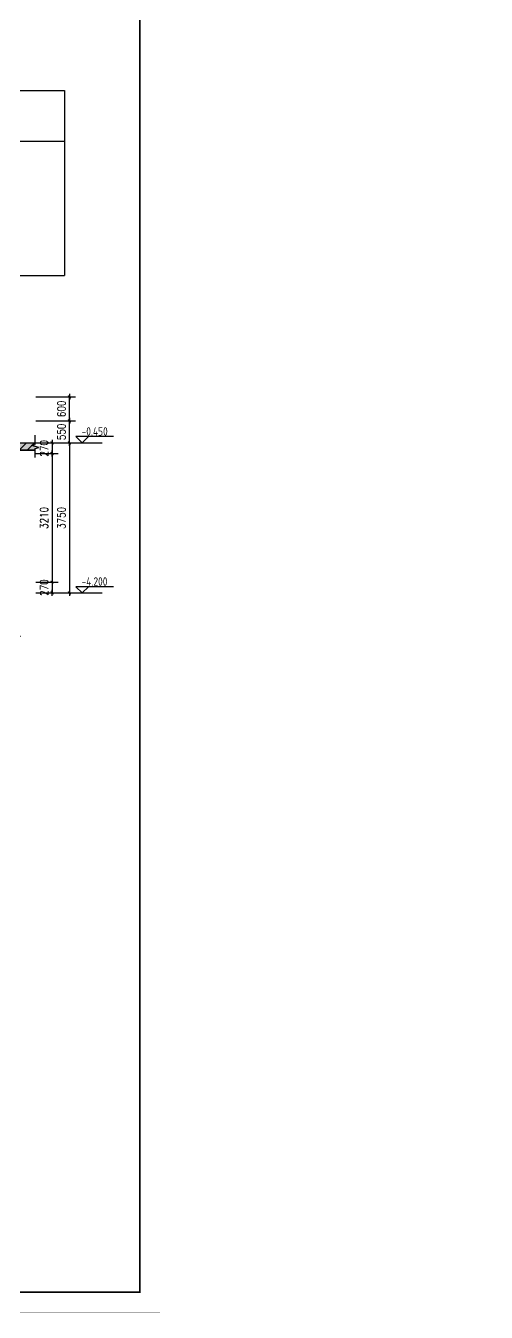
# Model space of a CAD drawing. Extents: x 953929 to 1132291, y -67290 to 107124.
# Drawn here: x 1012421 to 1023911, y -67290 to -35149 of the extents above; entities that cross this region are included whole.
import ezdxf

# ---------------------------------------------------------------- set-up
doc = ezdxf.new("R2010")
doc.units = 0
doc.header["$MEASUREMENT"] = 0
doc.layers.get('0').update_dxf_attribs({"linetype": 'CONTINUOUS'})
doc.layers.get('DEFPOINTS').update_dxf_attribs({"linetype": 'CONTINUOUS'})
for name, color, linetype in [('DIM', 7, 'CONTINUOUS'), ('LG', 11, 'CONTINUOUS'), ('TEXT-4', 4, 'CONTINUOUS'), ('WINDOWS', 4, 'CONTINUOUS'), ('WZ', 1, 'CONTINUOUS')]:
    doc.layers.add(name, color=color, linetype=linetype)
doc.styles.add('DIM_FONT', font='SIMPLEX.shx', dxfattribs={"width": 0.8})
doc.styles.add('TSS', font='tssdeng.shx', dxfattribs={"width": 0.85, "bigfont": 'tssdchn.shx'})
doc.dimstyles.new('100-MS-OUT', dxfattribs={"dimscale": 0, "dimtxt": 250, "dimasz": 1, "dimexe": 150, "dimexo": 0, "dimgap": 150, "dimtad": 1, "dimdec": 0, "dimzin": 0, "dimdsep": 46, "dimtxsty": 'DIM_FONT', "dimsah": 1, "dimcen": 200, "dimclrd": 4, "dimclre": 4, "dimclrt": 4, "dimadec": 0, "dimazin": 0, "dimtfac": 1, "dimtdec": 0, "dimtix": 1, "dimtmove": 2, "dimatfit": 3, "dimfxl": 0, "dimtolj": 1, "dimtzin": 0, "dimarcsym": 0})

# ---------------------------------------------------------------- blocks, each defined once
blk = doc.blocks.new('_DIMX')
blk.add_line((-150, 0), (150, 0))
at = {"const_width": 50}
blk.add_lwpolyline([(-70, -70), (70, 70)], dxfattribs=at)
blk = doc.blocks.new('*D171')
at = {"color": 4, "linetype": 'ByBlock'}
for p, q in [((1098705, -120848), (1099255, -120848)), ((1099105, -120849), (1099105, -124058)), ((1098705, -124058), (1099255, -124058))]:
    blk.add_line(p, q, dxfattribs=at)
at = {"layer": 'DEFPOINTS', "color": 0, "linetype": 'ByBlock'}
for p in [(1098705, -120848), (1098705, -124058), (1099105, -124058)]:
    blk.add_point(p, dxfattribs=at)
at = {"color": 4, "linetype": 'ByBlock', "xscale": 0.5, "yscale": 0.5, "zscale": 0.5}
for p, rotation in [((1099105, -120848), 90), ((1099105, -124058), 270)]:
    blk.add_blockref('_DIMX', p, dxfattribs=dict(at, rotation=rotation))
at = {"color": 4, "linetype": 'ByBlock', "insert": (1098905, -122453), "char_height": 200, "attachment_point": 5, "rotation": 90, "style": 'DIM_FONT'}
blk.add_mtext('\\A1;3210', dxfattribs=at)
blk = doc.blocks.new('*D172')
at = {"color": 4, "linetype": 'ByBlock'}
for p, q in [((1098705, -120578), (1099689, -120578)), ((1099539, -120579), (1099539, -124328)), ((1098705, -124328), (1099689, -124328))]:
    blk.add_line(p, q, dxfattribs=at)
at = {"layer": 'DEFPOINTS', "color": 0, "linetype": 'ByBlock'}
for p in [(1098705, -120578), (1098705, -124328), (1099539, -124328)]:
    blk.add_point(p, dxfattribs=at)
at = {"color": 4, "linetype": 'ByBlock', "xscale": 0.5, "yscale": 0.5, "zscale": 0.5}
for p, rotation in [((1099539, -120578), 90), ((1099539, -124328), 270)]:
    blk.add_blockref('_DIMX', p, dxfattribs=dict(at, rotation=rotation))
at = {"color": 4, "linetype": 'ByBlock', "insert": (1099339, -122453), "char_height": 200, "attachment_point": 5, "rotation": 90, "style": 'DIM_FONT'}
blk.add_mtext('\\A1;3750', dxfattribs=at)
blk = doc.blocks.new('*D175')
at = {"color": 4, "linetype": 'ByBlock'}
for p, q in [((999700, -32601), (999700, -33266)), ((1003300, -32601), (1003300, -33266)), ((999701, -33116), (1003300, -33116))]:
    blk.add_line(p, q, dxfattribs=at)
at = {"layer": 'DEFPOINTS', "color": 0, "linetype": 'ByBlock'}
for p in [(999700, -32601), (1003300, -32601), (1003300, -33116)]:
    blk.add_point(p, dxfattribs=at)
at = {"color": 4, "linetype": 'ByBlock', "xscale": 0.5, "yscale": 0.5, "zscale": 0.5, "rotation": 180}
blk.add_blockref('_DIMX', (999700, -33116), dxfattribs=at)
at = {"color": 4, "linetype": 'ByBlock', "xscale": 0.5, "yscale": 0.5, "zscale": 0.5}
blk.add_blockref('_DIMX', (1003300, -33116), dxfattribs=at)
at = {"color": 4, "linetype": 'ByBlock', "insert": (1001500, -32916), "char_height": 200, "attachment_point": 5, "style": 'DIM_FONT'}
blk.add_mtext('\\A1;3600', dxfattribs=at)
blk = doc.blocks.new('*D176')
at = {"color": 4, "linetype": 'ByBlock'}
for p, q in [((1098705, -124058), (1099255, -124058)), ((1099105, -124058), (1099105, -124057)), ((1099105, -124058), (1099105, -124328)), ((1098705, -124328), (1099255, -124328)), ((1099105, -124329), (1099105, -124329))]:
    blk.add_line(p, q, dxfattribs=at)
at = {"layer": 'DEFPOINTS', "color": 0, "linetype": 'ByBlock'}
for p in [(1098705, -124058), (1098705, -124328), (1099105, -124328)]:
    blk.add_point(p, dxfattribs=at)
at = {"color": 4, "linetype": 'ByBlock', "xscale": 0.5, "yscale": 0.5, "zscale": 0.5}
for p, rotation in [((1099105, -124058), 270), ((1099105, -124328), 90)]:
    blk.add_blockref('_DIMX', p, dxfattribs=dict(at, rotation=rotation))
at = {"color": 4, "linetype": 'ByBlock', "insert": (1098905, -124193), "char_height": 200, "attachment_point": 5, "rotation": 90, "style": 'DIM_FONT'}
blk.add_mtext('\\A1;270', dxfattribs=at)
blk = doc.blocks.new('*D177')
at = {"color": 4, "linetype": 'ByBlock'}
for p, q in [((1098705, -119478), (1099689, -119478)), ((1099539, -119478), (1099539, -119477)), ((1099539, -120078), (1099539, -119478)), ((1098705, -120078), (1099689, -120078)), ((1099539, -120079), (1099539, -120079))]:
    blk.add_line(p, q, dxfattribs=at)
at = {"layer": 'DEFPOINTS', "color": 0, "linetype": 'ByBlock'}
for p in [(1098705, -119478), (1099539, -119478), (1098705, -120078)]:
    blk.add_point(p, dxfattribs=at)
at = {"color": 4, "linetype": 'ByBlock', "xscale": 0.5, "yscale": 0.5, "zscale": 0.5}
for p, rotation in [((1099539, -119478), 270), ((1099539, -120078), 90)]:
    blk.add_blockref('_DIMX', p, dxfattribs=dict(at, rotation=rotation))
at = {"color": 4, "linetype": 'ByBlock', "insert": (1099339, -119778), "char_height": 200, "attachment_point": 5, "rotation": 90, "style": 'DIM_FONT'}
blk.add_mtext('\\A1;600', dxfattribs=at)
blk = doc.blocks.new('*D178')
at = {"color": 4, "linetype": 'ByBlock'}
for p, q in [((1027249, -124282), (1028233, -124282)), ((1028083, -124281), (1028083, -124281)), ((1028083, -124832), (1028083, -124282)), ((1027249, -124832), (1028233, -124832)), ((1028083, -124832), (1028083, -124833))]:
    blk.add_line(p, q, dxfattribs=at)
at = {"layer": 'DEFPOINTS', "color": 0, "linetype": 'ByBlock'}
for p in [(1027249, -124282), (1028083, -124282), (1027249, -124832)]:
    blk.add_point(p, dxfattribs=at)
at = {"color": 4, "linetype": 'ByBlock', "xscale": 0.5, "yscale": 0.5, "zscale": 0.5}
for p, rotation in [((1028083, -124282), 270), ((1028083, -124832), 90)]:
    blk.add_blockref('_DIMX', p, dxfattribs=dict(at, rotation=rotation))
at = {"color": 4, "linetype": 'ByBlock', "insert": (1027883, -124557), "char_height": 200, "attachment_point": 5, "rotation": 90, "style": 'DIM_FONT'}
blk.add_mtext('\\A1;550', dxfattribs=at)
blk = doc.blocks.new('*D179')
at = {"color": 4, "linetype": 'ByBlock'}
for p, q in [((1098705, -120578), (1099255, -120578)), ((1098705, -120848), (1099255, -120848)), ((1099105, -120578), (1099105, -120577)), ((1099105, -120578), (1099105, -120848)), ((1099105, -120849), (1099105, -120849))]:
    blk.add_line(p, q, dxfattribs=at)
at = {"layer": 'DEFPOINTS', "color": 0, "linetype": 'ByBlock'}
for p in [(1098705, -120578), (1098705, -120848), (1099105, -120848)]:
    blk.add_point(p, dxfattribs=at)
at = {"color": 4, "linetype": 'ByBlock', "xscale": 0.5, "yscale": 0.5, "zscale": 0.5}
for p, rotation in [((1099105, -120578), 270), ((1099105, -120848), 90)]:
    blk.add_blockref('_DIMX', p, dxfattribs=dict(at, rotation=rotation))
at = {"color": 4, "linetype": 'ByBlock', "insert": (1098905, -120713), "char_height": 200, "attachment_point": 5, "rotation": 90, "style": 'DIM_FONT'}
blk.add_mtext('\\A1;270', dxfattribs=at)
blk = doc.blocks.new('*D455')
at = {"color": 4, "linetype": 'ByBlock'}
for p, q in [((1025986, -129302), (1025986, -129966)), ((1026486, -129327), (1026486, -129966)), ((1025986, -129816), (1025985, -129816)), ((1026486, -129816), (1025986, -129816)), ((1026487, -129816), (1026487, -129816))]:
    blk.add_line(p, q, dxfattribs=at)
at = {"layer": 'DEFPOINTS', "color": 0, "linetype": 'ByBlock'}
for p in [(1025986, -129302), (1026486, -129327), (1025986, -129816)]:
    blk.add_point(p, dxfattribs=at)
at = {"color": 4, "linetype": 'ByBlock', "xscale": 0.5, "yscale": 0.5, "zscale": 0.5}
blk.add_blockref('_DIMX', (1025986, -129816), dxfattribs=at)
at = {"color": 4, "linetype": 'ByBlock', "xscale": 0.5, "yscale": 0.5, "zscale": 0.5, "rotation": 180}
blk.add_blockref('_DIMX', (1026486, -129816), dxfattribs=at)
at = {"color": 4, "linetype": 'ByBlock', "insert": (1026236, -129616), "char_height": 200, "attachment_point": 5, "style": 'DIM_FONT'}
blk.add_mtext('\\A1;500', dxfattribs=at)
blk = doc.blocks.new('*D469')
at = {"color": 4, "linetype": 'ByBlock'}
for p, q in [((1012951, -51897), (1012951, -52535)), ((1013251, -51897), (1013251, -52535)), ((1012950, -52385), (1012950, -52385)), ((1012951, -52385), (1013251, -52385)), ((1013251, -52385), (1013252, -52385))]:
    blk.add_line(p, q, dxfattribs=at)
at = {"layer": 'DEFPOINTS', "color": 0, "linetype": 'ByBlock'}
for p in [(1012951, -51897), (1013251, -51897), (1013251, -52385)]:
    blk.add_point(p, dxfattribs=at)
at = {"color": 4, "linetype": 'ByBlock', "xscale": 0.5, "yscale": 0.5, "zscale": 0.5}
blk.add_blockref('_DIMX', (1012951, -52385), dxfattribs=at)
at = {"color": 4, "linetype": 'ByBlock', "xscale": 0.5, "yscale": 0.5, "zscale": 0.5, "rotation": 180}
blk.add_blockref('_DIMX', (1013251, -52385), dxfattribs=at)
at = {"color": 4, "linetype": 'ByBlock', "insert": (1013101, -52185), "char_height": 200, "attachment_point": 5, "style": 'DIM_FONT'}
blk.add_mtext('\\A1;300', dxfattribs=at)

msp = doc.modelspace()

# ---------------------------------------------------------------- hatches: boundary and pattern name
at = {"layer": 'DIM'}
h = msp.add_hatch(dxfattribs=at)
h.set_pattern_fill('ANSI31', color=8, scale=1125, style=0)
h.paths.add_polyline_path([(1011278.526, -45762.26), (1011278.526, -46055.383), (1012048.526, -46055.383), (1012048.526, -45735.383), (1012655.157, -45735.383), (1012655.157, -45707.368), (1012747.969, -45682.499), (1012562.344, -45632.761), (1012655.157, -45607.892), (1012655.157, -45585.383), (1011928.526, -45585.383), (1011928.526, -45885.383), (1011398.526, -45885.383), (1011398.526, -45586.55), (1007815.202, -45855.3), (1003032.083, -47277.052), (1003032.083, -47451.744), (1007834.162, -46024.356)])
h.paths.add_polyline_path([(1003032.083, -47277.052), (1002840.476, -47334.006), (1002840.476, -47508.698), (1003032.083, -47451.744)])
h = msp.add_hatch(dxfattribs=at)
h.set_pattern_fill('AR-CONC', color=8, scale=37.5, style=0)
h.set_pattern_definition([(50, (0, 0), (268.97257, -23.53205), [28.125, -309.375]), (355, (0, 0), (-52.03175, 282.07205), [22.5, -247.5]), (100.4514, (22.41, -1.96), (216.94102, 258.53983), [23.90257, -262.92829]), (46.1842, (0, 75), (400.21539, -62.06963), [42.1875, -464.0625]), (96.6356, (33.35, 69.83), (350.49851, 365.2942), [35.85386, -394.39238]), (351.1842, (0, 75), (350.49823, 365.29448), [33.75, -371.25]), (21, (37.5, 56.25), (223.840145, -150.982084), [28.125, -309.375]), (326, (37.5, 56.25), (91.24325, 271.93127), [22.5, -247.5]), (71.4514, (56.15, 43.67), (315.083486, 120.948936), [23.90257, -262.92829]), (37.5, (0, 0), (4.559946, 124.835195), [0, -244.5, 0, -251.25, 0, -248.4375]), (7.5, (0, 0), (98.651077, 147.904392), [0, -143.25, 0, -238.875, 0, -94.6875]), (327.5, (-83.62, 0), (200.183414, -8.458077), [0, -93.75, 0, -292.5, 0, -388.125]), (317.5, (-121.12, 0), (218.694814, 37.539368), [0, -121.875, 0, -194.25, 0, -275.625])])
h.paths.add_polyline_path([(1007815.202, -45855.3), (1003032.083, -47277.052), (1003032.083, -47451.744), (1007834.162, -46024.356), (1011278.526, -45762.26), (1011278.526, -46055.383), (1012048.526, -46055.383), (1012048.526, -45735.383), (1012655.157, -45735.383), (1012655.157, -45707.368), (1012747.969, -45682.499), (1012562.344, -45632.761), (1012655.157, -45607.892), (1012655.157, -45585.383), (1011928.526, -45585.383), (1011928.526, -45885.383), (1011398.526, -45885.383), (1011398.526, -45586.55)])
h.paths.add_polyline_path([(1003032.083, -47451.744), (1003032.083, -47277.052), (1002840.476, -47334.006), (1002840.476, -47508.698)])

# ---------------------------------------------------------------- linework, layer by layer
at = {"color": 7}
for p, q in [((1002635.679, -36769.385), (1013385.546, -36769.385)), ((1013385.546, -36769.385), (1013385.546, -41389.385)), ((1002635.679, -38029.385), (1013385.546, -38029.385)), ((1002635.679, -41389.385), (1013385.546, -41389.385))]:
    msp.add_line(p, q, dxfattribs=at)
for points, const_width in [([(1015769.663, -67288.384), (956319.663, -67288.384), (956319.663, -25238.384), (1015769.663, -25238.384)], 4), ([(1015269.663, -25738.384), (1015269.663, -66788.384), (957569.663, -66788.384), (957569.663, -25738.384)], 40)]:
    msp.add_lwpolyline(points, close=True, dxfattribs=dict(const_width=const_width))
at = {"layer": 'LG'}
msp.add_lwpolyline([(1012655.157, -45935.114), (1012655.157, -45707.368), (1012747.969, -45682.499), (1012562.344, -45632.761), (1012655.157, -45607.892), (1012655.157, -45378.348)], dxfattribs=at)
at = {"layer": 'TEXT-4'}
for p, q in [((1011913.526, -45570.383), (1012655.157, -45570.383)), ((1012063.526, -45750.383), (1012655.157, -45750.383))]:
    msp.add_line(p, q, dxfattribs=at)
at = {"layer": 'WINDOWS'}
for p, q in [((1013660.523, -45570.383), (1014325.792, -45570.383)), ((1013660.523, -49320.383), (1014325.792, -49320.383))]:
    msp.add_line(p, q, dxfattribs=at)
for points in [[(1012655.157, -45585.383, 8, 8, 0), (1011928.526, -45585.383, 8, 8, 0), (1011928.526, -45885.383, 8, 8, 0), (1011398.526, -45885.383, 8, 8, 0), (1011398.526, -45586.55, 8, 8, 0), (1007815.202, -45855.3, 8, 8, 0), (997015.988, -49065.3, 8, 8, 0), (993429.312, -49334.3, 8, 8, 0), (993429.312, -49635.383, 8, 8, 0), (992899.312, -49635.383, 8, 8, 0), (992899.312, -49335.383, 8, 8, 0), (987929.312, -49335.383, 8, 8, 0), (987929.312, -49635.383, 8, 8, 0), (987399.312, -49635.383, 8, 8, 0), (987399.312, -49335.383, 8, 8, 0), (972142.933, -49335.383, 0, 0, 0)], [(972142.933, -49505.383, 8, 8, 0), (987279.312, -49505.383, 8, 8, 0), (987279.312, -49805.383, 8, 8, 0), (988049.312, -49805.383, 8, 8, 0), (988049.312, -49505.383, 8, 8, 0), (992779.312, -49505.383, 8, 8, 0), (992779.312, -49805.383, 8, 8, 0), (993549.312, -49805.383, 8, 8, 0), (993549.312, -49499.543, 8, 8, 0), (997034.948, -49234.356, 8, 8, 0), (1007834.162, -46024.356, 8, 8, 0), (1011278.526, -45762.26, 8, 8, 0), (1011278.526, -46055.383, 8, 8, 0), (1012048.526, -46055.383, 8, 8, 0), (1012048.526, -45735.383, 8, 8, 0), (1012655.157, -45735.383, 0, 0, 0)]]:
    msp.add_lwpolyline(points, format="xyseb", dxfattribs=at)
at = {"layer": 'WZ'}
for p, q in [((1014612.769, -45412.883), (1013667.769, -45412.883)), ((1013667.769, -45412.883), (1013825.269, -45570.383)), ((1013825.269, -45570.383), (1013982.769, -45412.883)), ((1014612.769, -49162.883), (1013667.769, -49162.883)), ((1013667.769, -49162.883), (1013825.269, -49320.383)), ((1013825.269, -49320.383), (1013982.769, -49162.883))]:
    msp.add_line(p, q, dxfattribs=at)

# ---------------------------------------------------------------- texts
at = {"layer": 'WZ', "style": 'TSS', "width": 0.85}
for s, p in [('-0.450', (1013815.162, -45389.181)), ('-4.200', (1013815.162, -49139.181))]:
    msp.add_text(s, height=210, dxfattribs=at).set_placement(p)

# ---------------------------------------------------------------- dimensions: what is measured, and where the dimension line sits
at = {"layer": 'DIM'}
for base, p1, p2, angle, picture, middle, set_off in [((1013510.523, -44420.383), (1012676.603, -45020.383), (1012676.603, -44420.383), 270, '*D177', (1023911.309, -44770.383), (-86028.415, 75058.032)), ((1013510.523, -45020.383), (1012676.603, -45570.383), (1012676.603, -45020.383), 270, '*D178', (1023911.309, -45295.383), (-14572.631, 79261.275)), ((1013076.862, -45840.383), (1012676.603, -45570.383), (1012676.603, -45840.383), 90, '*D179', (1023477.648, -45705.383), (-86028.415, 75008.032)), ((1013510.523, -49320.383), (1012676.603, -45570.383), (1012676.603, -49320.383), 90, '*D172', (1023911.309, -47445.383), (-86028.415, 75008.032)), ((1013076.862, -49050.383), (1012676.603, -45840.383), (1012676.603, -49050.383), 90, '*D171', (1023477.648, -47445.383), (-86028.415, 75008.032)), ((1013076.862, -49320.383), (1012676.603, -49050.383), (1012676.603, -49320.383), 90, '*D176', (1023477.648, -49185.383), (-86028.415, 75008.032))]:
    dim = msp.add_linear_dim(base=base, p1=p1, p2=p2, angle=angle, dimstyle='100-MS-OUT', override={"dimscale": 1, "dimtxt": 200, "dimasz": 0.5, "dimgap": 100}, dxfattribs=at)
    dim.commit()
    dim.dimension.update_dxf_attribs({"geometry": picture, "text_midpoint": middle, "insert": set_off})
for base, p1, p2, picture, middle, set_off in [((1011413.526, -50406.402), (1007813.526, -49892.239), (1011413.526, -49892.239), '*D175', (1018914.312, -50206.402), (8113.387, -17290.766)), ((1011413.526, -50406.402), (1011913.526, -49917.841), (1011413.526, -49892.239), '*D455', (1022264.312, -50206.402), (-14572.631, 79409.644)), ((1012213.526, -50406.402), (1011913.526, -49917.841), (1012213.526, -49917.841), '*D469', (1022664.312, -50206.402), (-1037.198, 1978.989))]:
    dim = msp.add_linear_dim(base=base, p1=p1, p2=p2, dimstyle='100-MS-OUT', override={"dimscale": 1, "dimtxt": 200, "dimasz": 0.5, "dimgap": 100}, dxfattribs=at)
    dim.commit()
    dim.dimension.update_dxf_attribs({"geometry": picture, "text_midpoint": middle, "insert": set_off})

doc.saveas('drawing.dxf')
